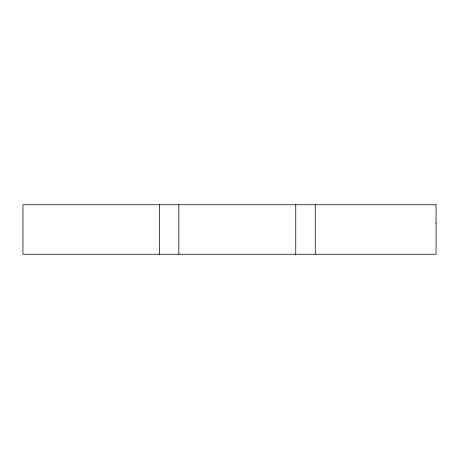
<?xml version="1.0" encoding="UTF-8"?>
<svg xmlns="http://www.w3.org/2000/svg" width="459" height="459" viewBox="0 0 459 459"><rect width="100%" height="100%" fill="white"/><g stroke="black" fill="none" stroke-linecap="round" stroke-linejoin="round"><path stroke-width="0.69" d="M435.717 223.068L436.05 223.068M315.235 204.754L315.235 254.246M295.751 204.754L295.751 254.246M178.838 204.754L178.838 254.246M159.353 204.754L159.353 254.246M436.05 204.754L22.95 204.754L22.95 254.246L436.05 254.246L436.05 204.754"/></g></svg>
